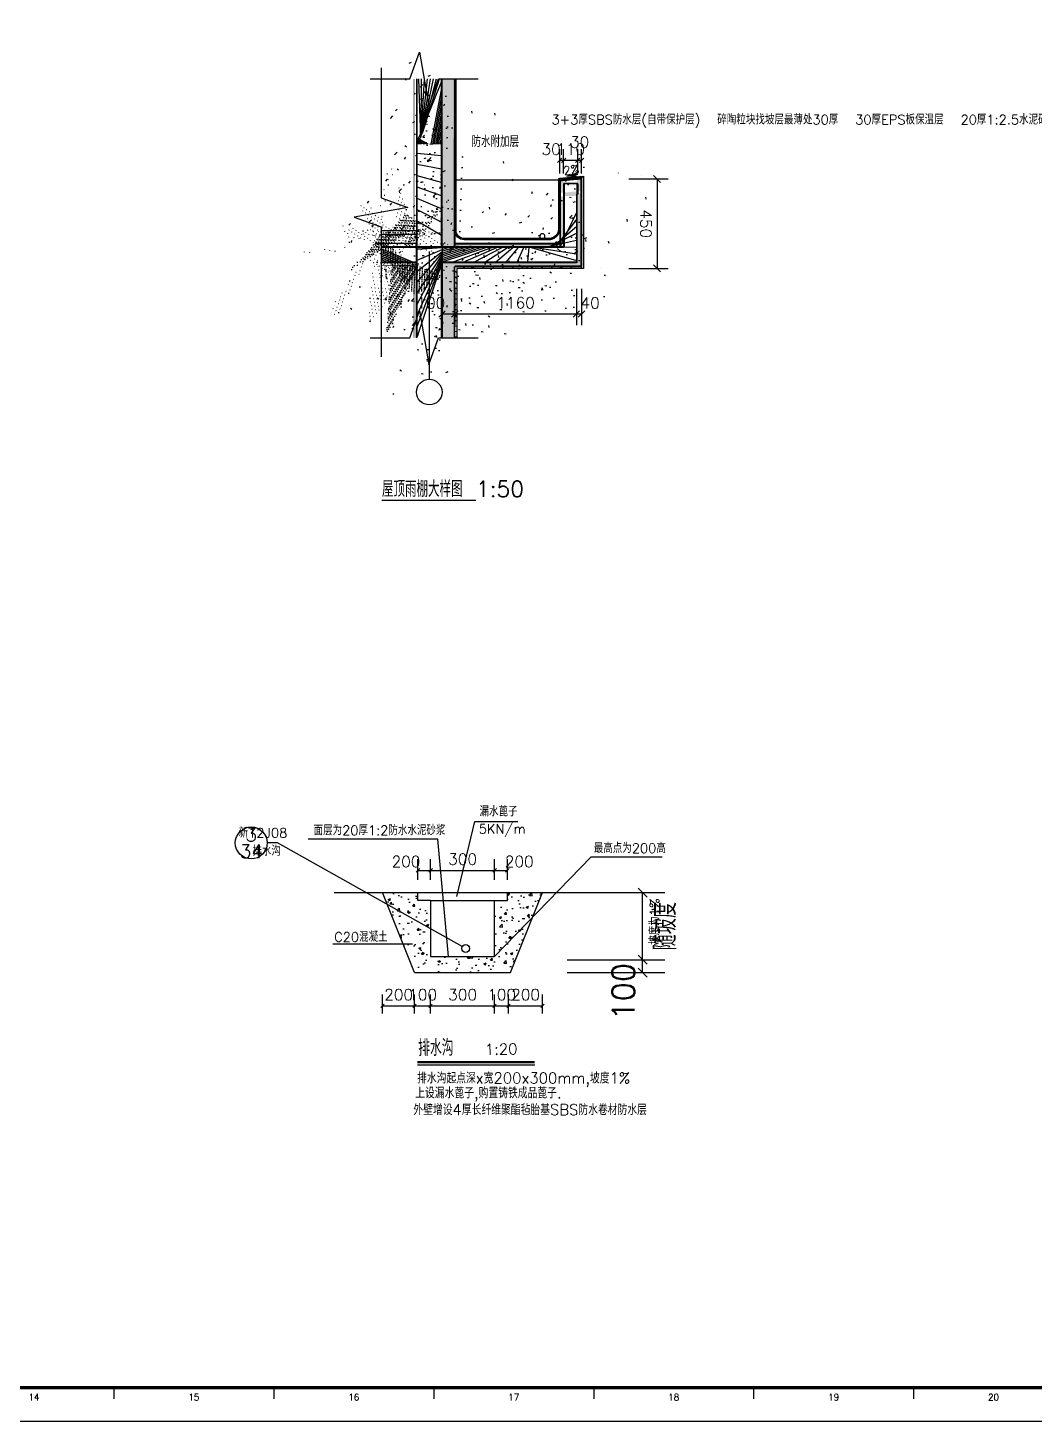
# Model space of a CAD drawing. Header units: inches. Extents: x -33398975359 to 508000, y -22013500442 to 738838.
# Drawn here: x 347109 to 378569, y 198338 to 241887 of the extents above; entities that cross this region are included whole.
import ezdxf
from ezdxf.enums import TextEntityAlignment as Align
from ezdxf.lldxf.tags import DXFTag

# ---------------------------------------------------------------- set-up
doc = ezdxf.new("R2010")
doc.units = ezdxf.units.IN
doc.header["$LTSCALE"] = 1000
doc.header["$MEASUREMENT"] = 0
doc.layers.get('0').update_dxf_attribs({"true_color": 0xffffff})
for name, color, linetype, true_color in [('AXIS', 3, 'Continuous', 0x00ff00), ('DIM_IDEN', 3, 'Continuous', 0x00ff00), ('DIM_LEAD', 3, 'Continuous', 0x00ff00), ('DIM_SYMB', 3, 'Continuous', 0x00ff00), ('DOTE', 1, 'DOTE', 0xff0000), ('E_LINE', 7, 'Continuous', 0xffffff), ('PUB_DIM', 3, 'Continuous', 0x00ff00), ('PUB_TEXT', 7, 'Continuous', 0xffffff), ('PUB_WALL', 9, 'Continuous', 0xc0c0c0), ('S_FLOOR', 2, 'Continuous', 0xffff00), ('S_WALL', 9, 'Continuous', 0xc0c0c0), ('TK', 7, 'Continuous', 0xffffff), ('ZG-图框层', 4, 'Continuous', 0x00ffff), ('标注', 40, 'Continuous', 0xffbf00)]:
    doc.layers.add(name, color=color, linetype=linetype, true_color=true_color)
doc.styles.add('ISOCP', font='txt.shx', dxfattribs={"height": 0.2, "bigfont": 'gbcbig.shx'})
doc.styles.add('TXTSTY_ANONYMOUS', font='txt.shx', dxfattribs={"height": 0.2, "bigfont": 'gbcbig.shx'})
tags = doc.linetypes.add('DOTE', pattern=[2.4200000000000004, 2, -0.2, 0.02, -0.2]).pattern_tags.tags
tags[10:11] = [DXFTag(74, 4), DXFTag(75, 0), DXFTag(340, '0'), DXFTag(46, 0.0), DXFTag(50, 0.0), DXFTag(44, 0.0), DXFTag(45, 0.0)]
tags[8:9] = [DXFTag(74, 4), DXFTag(75, 0), DXFTag(340, '0'), DXFTag(46, 0.0), DXFTag(50, 0.0), DXFTag(44, 0.0), DXFTag(45, 0.0)]
tags[6:7] = [DXFTag(74, 4), DXFTag(75, 0), DXFTag(340, '0'), DXFTag(46, 0.0), DXFTag(50, 0.0), DXFTag(44, 0.0), DXFTag(45, 0.0)]
tags[4:5] = [DXFTag(74, 4), DXFTag(75, 0), DXFTag(340, '0'), DXFTag(46, 0.0), DXFTag(50, 0.0), DXFTag(44, 0.0), DXFTag(45, 0.0)]

# ---------------------------------------------------------------- blocks, each defined once
blk = doc.blocks.new('DAnoyomous18654')
at = {"layer": 'DIM_LEAD', "color": 7, "true_color": 0xffffff, "style": 'TXTSTY_ANONYMOUS'}
blk.add_text('防水附加层', height=87.5, dxfattribs=at).set_placement((1073785819.094629, 1050116576.411049), align=Align.RIGHT)
blk = doc.blocks.new('DAnoyomous18659')
at = {"layer": 'DIM_SYMB'}
for p in [(1073786264.790909, 1050116370.333377), (1073786277.100756, 1050116360.822483), (1073786267.565853, 1050116348.531223)]:
    blk.add_line(p, (1073786188.822926, 1050116349.586619), dxfattribs=at)
at = {"layer": 'DIM_SYMB', "color": 7, "true_color": 0xffffff, "style": 'TXTSTY_ANONYMOUS'}
blk.add_text('2%', height=65.625, rotation=7.253516610807326, dxfattribs=at).set_placement((1073786227.437972, 1050116398.604429), align=Align.MIDDLE_CENTER)
blk = doc.blocks.new('DAnoyomous18661')
at = {"layer": 'DIM_SYMB', "color": 7, "true_color": 0xffffff, "style": 'TXTSTY_ANONYMOUS'}
blk.add_text('3+3厚SBS防水层(自带保护层)^M^J碎陶粒块找坡层最薄处30厚^M^J30厚EPS板保温层^M^J20厚1:2.5水泥砂浆找平层^M^J结构层^M^J30厚EPS板保温', height=74.375, dxfattribs=at).set_placement((1073786072.461134, 1050116790.130705), align=Align.MIDDLE_LEFT)
blk = doc.blocks.new('DAnoyomous18667')
at = {"layer": 'DIM_SYMB'}
for p, q in [((1073784964.228435, 1050115086.068007), (1073785040.228435, 1050115296.068007)), ((1073785040.228435, 1050115296.068007), (1073785114.228435, 1050114876.068007)), ((1073784654.060062, 1050115086.068007), (1073784964.228435, 1050115086.068007)), ((1073785114.228435, 1050114876.068007), (1073785190.228435, 1050115086.068007)), ((1073785190.228435, 1050115086.068007), (1073785500.396808, 1050115086.068007))]:
    blk.add_line(p, q, dxfattribs=at)
blk = doc.blocks.new('DAnoyomous18674')
at = {"layer": 'DIM_SYMB'}
for p, q in [((1073784964.228435, 1050117107.950989), (1073785040.228435, 1050117317.950989)), ((1073785040.228435, 1050117317.950989), (1073785114.228435, 1050116897.950989)), ((1073784654.060062, 1050117107.950989), (1073784964.228435, 1050117107.950989)), ((1073785114.228435, 1050116897.950989), (1073785190.228435, 1050117107.950989)), ((1073785190.228435, 1050117107.950989), (1073785500.396808, 1050117107.950989))]:
    blk.add_line(p, q, dxfattribs=at)
blk = doc.blocks.new('DAnoyomous18680')
at = {"layer": 'DIM_SYMB'}
for p, q in [((1073784740.698354, 1050117195.091562), (1073784740.698354, 1050116178.579785)), ((1073784740.698354, 1050116178.579785), (1073784950.698354, 1050116102.579785)), ((1073784950.698354, 1050116102.579785), (1073784530.698354, 1050116028.579785)), ((1073784530.698354, 1050116028.579785), (1073784740.698354, 1050115952.579785)), ((1073784740.698354, 1050115952.579785), (1073784740.698354, 1050114936.068007))]:
    blk.add_line(p, q, dxfattribs=at)
blk = doc.blocks.new('DAnoyomous18684')
at = {"layer": 'AXIS'}
blk.add_line((1073785117.100756, 1050115761.116317), (1073785117.100756, 1050114761.116317), dxfattribs=at)
blk.add_circle((1073785117.100756, 1050114661.116317), 100, dxfattribs=at)
blk = doc.blocks.new('DAnoyomous18737')
at = {"layer": 'PUB_DIM'}
for p, q in [((1073786120.122859, 1050116455.709988), (1073786154.078653, 1050116489.665781)), ((1073786137.100756, 1050116368.104911), (1073786137.100756, 1050116560.187884)), ((1073786150.122859, 1050116455.709988), (1073786184.078653, 1050116489.665781)), ((1073786167.100756, 1050116368.104911), (1073786167.100756, 1050116560.187884)), ((1073786260.122859, 1050116455.709988), (1073786294.078653, 1050116489.665781)), ((1073786277.100756, 1050116368.104911), (1073786277.100756, 1050116560.187884)), ((1073786290.122859, 1050116455.709988), (1073786324.078653, 1050116489.665781)), ((1073786307.100756, 1050116368.104911), (1073786307.100756, 1050116560.187884)), ((1073786137.100756, 1050116472.687884), (1073786167.100756, 1050116472.687884)), ((1073786167.100756, 1050116472.687884), (1073786277.100756, 1050116472.687884)), ((1073786277.100756, 1050116472.687884), (1073786307.100756, 1050116472.687884))]:
    blk.add_line(p, q, dxfattribs=at)
at = {"layer": 'PUB_DIM', "color": 7, "true_color": 0xffffff, "style": 'TXTSTY_ANONYMOUS'}
for s, p in [('30', (1073786069.600756, 1050116558.937884)), ('110', (1073786222.100756, 1050116560.187884)), ('30', (1073786292.100756, 1050116614.562884))]:
    blk.add_text(s, height=87.5, dxfattribs=at).set_placement(p, align=Align.MIDDLE_CENTER)
blk = doc.blocks.new('DAnoyomous18752')
at = {"layer": 'PUB_DIM'}
for p, q in [((1073785217.100756, 1050115467.92203), (1073785217.100756, 1050115183.823491)), ((1073785317.101082, 1050115467.92203), (1073785317.101082, 1050115183.823491)), ((1073786267.100756, 1050115467.92203), (1073786267.100756, 1050115183.823491)), ((1073786307.100756, 1050115467.92203), (1073786307.100756, 1050115183.823491)), ((1073785242.211756, 1050115296.434492), (1073785191.989756, 1050115246.212491)), ((1073785342.212082, 1050115296.434492), (1073785291.990081, 1050115246.212491)), ((1073786292.211756, 1050115296.434492), (1073786241.989756, 1050115246.212491)), ((1073786332.211756, 1050115296.434492), (1073786281.989756, 1050115246.212491)), ((1073785317.101082, 1050115271.323491), (1073785217.100756, 1050115271.323491)), ((1073786267.100756, 1050115271.323491), (1073785317.101082, 1050115271.323491)), ((1073786307.100756, 1050115271.323491), (1073786267.100756, 1050115271.323491))]:
    blk.add_line(p, q, dxfattribs=at)
at = {"layer": 'PUB_DIM', "color": 7, "true_color": 0xffffff, "style": 'TXTSTY_ANONYMOUS'}
for s, p in [('100', (1073785129.600756, 1050115357.573491)), ('1160', (1073785792.100919, 1050115358.823491)), ('40', (1073786374.600756, 1050115357.573491))]:
    blk.add_text(s, height=87.5, dxfattribs=at).set_placement(p, align=Align.MIDDLE_CENTER)
blk = doc.blocks.new('DAnoyomous18759')
at = {"layer": 'PUB_DIM'}
for p, q in [((1073786676.589705, 1050116327.44123), (1073786985.664301, 1050116327.44123)), ((1073786870.845708, 1050116354.759823), (1073786925.482894, 1050116300.122637)), ((1073786898.164301, 1050116327.44123), (1073786898.164301, 1050115627.364944)), ((1073786676.589705, 1050115627.364944), (1073786985.664301, 1050115627.364944)), ((1073786870.845708, 1050115654.683537), (1073786925.482894, 1050115600.046351))]:
    blk.add_line(p, q, dxfattribs=at)
at = {"layer": 'PUB_DIM', "color": 7, "true_color": 0xffffff, "style": 'TXTSTY_ANONYMOUS'}
blk.add_text('450', height=87.5, rotation=270.0000006832453, dxfattribs=at).set_placement((1073786810.664301, 1050115977.403087), align=Align.MIDDLE_CENTER)
blk = doc.blocks.new('$LinePat$防水层1')
blk.add_hatch(color=0).paths.add_polyline_path([(150, 0), (150, -100), (450, -100), (450, 0)], flags=0)
at = {"color": 0, "lineweight": 100, "const_width": 1}
blk.add_lwpolyline([(150, 0), (150, -100), (450, -100), (450, 0)], close=True, dxfattribs=at)
blk = doc.blocks.new('bngfhffhfhfgh')
at = {"true_color": 0x808080}
h = blk.add_hatch(dxfattribs=at)
h.set_pattern_fill('钢筋混凝土', color=8, scale=635, angle=317.5, style=0)
h.set_pattern_definition([(45, (1073652002.024855, 1049993526.965171), (-44.19417382415921, 44.19417382415922), []), (49.99999999999999, (1073652002.024855, 1049993526.965171), (179.3150456501884, -15.68803374564878), [18.75, -206.25]), (355, (1073652002.024855, 1049993526.965171), (-34.68783340325, 188.048033425003), [15, -165]), (100.4514, (1073652016.967775, 1049993525.657836), (144.6273454285054, 172.3598855152384), [15.93504749999996, -175.2855279999992]), (46.1842, (1073652002.024855, 1049993576.965171), (266.8102621564111, -41.37975358225452), [28.12499999999999, -309.3749999999997]), (96.63559999999993, (1073652024.259042, 1049993573.516844), (233.6656763871758, 243.5294677251104), [23.90257199999992, -262.9282499999986]), (351.1842, (1073652002.024855, 1049993576.965171), (233.6654862834068, 243.5296502313311), [22.49999999999999, -247.4999999999999]), (21, (1073652027.024855, 1049993564.465171), (149.2267630296154, -100.6547226663347), [18.75, -206.25]), (325.9999999999999, (1073652027.024855, 1049993564.465171), (60.82883298039543, 181.2875112617133), [15, -165]), (71.4514, (1073652039.460414, 1049993556.07727), (210.0556571453725, 80.6326241774881), [15.9350475, -175.285528]), (37.5, (1073652002.024855, 1049993526.965171), (3.039963829322667, 83.22346345782788), [0, -163, 0, -167.5, 0, -165.625]), (7.5, (1073652002.024855, 1049993526.965171), (65.76738436053715, 98.60292797059006), [0, -95.5, 0, -159.25, 0, -63.125]), (327.5, (1073651946.274855, 1049993526.965171), (133.4556090431023, -5.63871793359495), [0, -62.5, 0, -195, 0, -258.75]), (317.5, (1073651921.274855, 1049993526.965171), (145.7965423355966, 25.02624558307941), [0, -81.25, 0, -129.5, 0, -183.75])])
h.paths.add_polyline_path([(1073785212.100756, 1050116645.24514), (1073785105.353435, 1050116645.24514), (1073785086.726205, 1050116592.74514), (1073785068.211872, 1050116697.74514), (1073785049.103435, 1050116645.24514), (1073785022.100756, 1050116645.24514), (1073785022.100756, 1050115922.36495), (1073785022.100756, 1050115797.364944), (1073785212.100756, 1050115797.364944)], flags=0)
h.paths.add_polyline_path([(1073785217.100756, 1050115672.364944), (1073785217.100756, 1050115792.364944), (1073785022.100756, 1050115792.364944), (1073785022.100756, 1050115086.068007), (1073785049.103435, 1050115086.068007), (1073785068.211872, 1050115138.568007), (1073785086.726205, 1050115033.568007), (1073785105.353435, 1050115086.068007), (1073785217.100756, 1050115086.068007)], flags=0)
h.paths.add_polyline_path([(1073785017.100756, 1050115792.364944), (1073784740.698354, 1050115792.364944), (1073784740.698354, 1050115677.364944), (1073785017.100756, 1050115677.364944)], flags=0)
h.paths.add_polyline_path([(1073785907.416623, 1050115792.364944), (1073785217.100756, 1050115792.364944), (1073785217.100756, 1050115677.364944), (1073785907.416623, 1050115677.364944)], flags=0)
h.paths.add_polyline_path([(1073786267.100756, 1050116112.36495), (1073786272.100756, 1050116112.36495), (1073786272.100756, 1050116192.36495), (1073786167.100756, 1050116192.36495), (1073786167.100756, 1050115792.364944), (1073785907.416623, 1050115792.364944), (1073785907.416623, 1050115677.364944), (1073786267.100756, 1050115677.364944)], flags=0)
h.paths.add_polyline_path([(1073785022.100756, 1050116598.07104), (1073785212.100756, 1050116598.07104), (1073785212.100756, 1050117107.950989), (1073785022.100756, 1050117107.950989)], flags=0)
h.paths.add_polyline_path([(1073786272.100756, 1050116344.402329), (1073786172.100756, 1050116335.524824), (1073786172.100756, 1050116186.837253), (1073786272.100756, 1050116186.837253)], flags=0)
h = blk.add_hatch(dxfattribs=at)
h.set_pattern_fill('HONEY', color=8, scale=381, angle=60, style=0)
h.set_pattern_definition([(0, (1073651488.592238, 1049993526.965171), (35.71875, 20.622225), [23.8125, -47.625]), (120, (1073651488.592238, 1049993526.965171), (-35.71874573255854, 20.62223239142543), [23.81249999999988, -47.62499999999976]), (60, (1073651488.592238, 1049993526.965171), (4.2674414602e-06, 41.24445739142541), [-47.625, 23.8125])])
h.paths.add_polyline_path([(1073785312.100475, 1050116645.24514), (1073785217.100756, 1050116645.24514), (1073785217.100756, 1050115797.364944), (1073785312.100475, 1050115797.364944)], flags=0)
h.paths.add_polyline_path([(1073786167.100756, 1050116192.36495), (1073786277.100756, 1050116192.36495), (1073786277.100756, 1050116112.36495), (1073786267.100756, 1050116112.36495), (1073786267.100756, 1050115672.364944), (1073785907.416623, 1050115672.364944), (1073785907.416623, 1050115647.364944), (1073786302.100756, 1050115647.364944), (1073786302.100756, 1050115872.364944), (1073786302.100756, 1050116232.44123), (1073786142.100756, 1050116217.803973), (1073786142.100756, 1050115797.364944), (1073786167.100756, 1050115797.364944)], flags=0)
h.paths.add_polyline_path([(1073786137.100756, 1050115817.364944), (1073785907.416623, 1050115817.364944), (1073785907.416623, 1050115797.364944), (1073786137.100756, 1050115797.364944)], flags=0)
h.paths.add_polyline_path([(1073785907.416623, 1050115817.364944), (1073785317.100475, 1050115817.364944), (1073785317.100475, 1050115797.364944), (1073785907.416623, 1050115797.364944)], flags=0)
h.paths.add_polyline_path([(1073785217.100756, 1050116645.456603), (1073785302.875121, 1050116645.456603), (1073785302.875121, 1050117107.950989), (1073785217.100756, 1050117107.950989)], flags=0)
h.paths.add_polyline_path([(1073786167.100756, 1050116335.080948), (1073786142.100756, 1050116332.861573), (1073786142.100756, 1050116187.886215), (1073786167.100756, 1050116187.886215)], flags=0)
h.paths.add_polyline_path([(1073786302.100756, 1050116327.44123), (1073786272.100756, 1050116324.696744), (1073786272.100756, 1050116214.106227), (1073786302.100756, 1050116214.106227)], flags=0)
h.paths.add_polyline_path([(1073785312.100756, 1050115642.364944), (1073785907.416623, 1050115642.364944), (1073785907.416623, 1050115677.364944), (1073785312.100756, 1050115677.364944)], flags=0)
h.paths.add_polyline_path([(1073785217.100756, 1050115086.068007), (1073785312.100756, 1050115086.068007), (1073785312.100756, 1050115672.364944), (1073785217.100756, 1050115672.364944)], flags=0)
h = blk.add_hatch()
h.set_pattern_fill('ANSI31', color=256, scale=635, angle=45, style=0)
h.set_pattern_definition([(45, (1072071520.496888, 1050063542.896489), (-28.0633003783411, 28.0633003783411), [])])
edge = h.paths.add_edge_path(flags=0)
edge.add_line((1073785332.101082, 1050115086.068007), (1073785332.101082, 1050115627.364944))
edge.add_line((1073785332.101082, 1050115627.364944), (1073786322.100756, 1050115627.364944))
edge.add_line((1073786322.100756, 1050115627.364944), (1073786322.100756, 1050115857.364944))
edge.add_line((1073786322.100756, 1050115857.364944), (1073786322.100756, 1050116348.841081))
edge.add_line((1073786322.100756, 1050116348.841081), (1073786136.205121, 1050116332.338187))
edge.add_line((1073786136.205121, 1050116332.338187), (1073786137.100756, 1050116317.36495))
edge.add_line((1073786137.100756, 1050116317.36495), (1073786307.100756, 1050116332.917035))
edge.add_line((1073786307.100756, 1050116332.917035), (1073786307.100756, 1050115872.364944))
edge.add_line((1073786307.100756, 1050115872.364944), (1073786307.100756, 1050115642.364944))
edge.add_line((1073786307.100756, 1050115642.364944), (1073785317.101082, 1050115642.364944))
edge.add_line((1073785317.101082, 1050115642.364944), (1073785317.101082, 1050115086.068007))
h = blk.add_hatch(dxfattribs=at)
h.set_pattern_fill('AR-CONC', color=8, scale=381, angle=317.5, style=0)
h.set_pattern_definition([(49.99999999999999, (1073652002.024855, 1049993526.965171), (27.3277003494006, -2.390862830835461), [2.8575, -31.4325]), (355, (1073652002.024855, 1049993526.965171), (-5.286423896350047, 28.658496432327), [2.286, -25.146]), (100.451, (1073652004.302155, 1049993526.765934), (22.04137524989389, 26.26750317304378), [2.4285, -26.7135]), (46.1842, (1073652002.024855, 1049993534.585171), (40.66185613381948, -6.306349189909071), [4.286249999999996, -47.14874999999997]), (96.63559999999993, (1073652005.413341, 1049993534.059646), (35.61063516993558, 37.11383338350738), [3.642749999999991, -40.07024999999985]), (351.184, (1073652002.024855, 1049993534.585171), (35.61069087209007, 37.11376767908965), [3.429, -37.719]), (21, (1073652005.834856, 1049993532.680171), (22.74223197530749, -15.33982777751437), [2.8575, -31.4325]), (325.9999999999999, (1073652005.834856, 1049993532.680171), (9.270304252147064, 27.62819491834789), [2.286, -25.146]), (71.4514, (1073652007.730031, 1049993531.401856), (32.01247361551866, 12.28842865740862), [2.4285, -26.7135]), (37.5, (1073652002.024855, 1049993526.965171), (0.4632904875887731, 12.68325583097297), [0, -24.8412, 0, -25.527, 0, -25.24125]), (7.5, (1073652002.024855, 1049993526.965171), (10.02294937654586, 15.02708622271793), [0, -14.5542, 0, -24.2697, 0, -9.62025]), (327.5, (1073651993.528556, 1049993526.965171), (20.33858927503071, -0.8593115989010169), [0, -9.525, 0, -29.718, 0, -39.4335]), (317.5, (1073651989.718556, 1049993526.965171), (22.2193772079027, 3.813973654999953), [0, -12.3825, 0, -19.7358, 0, -28.0035])])
h.paths.add_polyline_path([(1073785017.100756, 1050115892.364944), (1073785017.100756, 1050115922.364944), (1073784740.698354, 1050115922.364944), (1073784740.698354, 1050115892.364944)], flags=0)
h.paths.add_polyline_path([(1073784740.698354, 1050115892.364944), (1073784740.698354, 1050115862.35186), (1073784793.198354, 1050115843.243423), (1073784688.198354, 1050115824.72909), (1073784694.861592, 1050115822.364944), (1073785017.100756, 1050115822.364944), (1073785017.100756, 1050115892.364944)], flags=0)
blk.add_line((1073786167.100756, 1050116317.36495), (1073785327.100637, 1050116317.36495))
at = {"const_width": 5}
for points in [[(1073784997.100756, 1050117107.950989), (1073784997.100756, 1050115922.36495)], [(1073784997.100756, 1050115086.068007), (1073784997.100756, 1050115652.364944), (1073784740.698354, 1050115652.364944)]]:
    blk.add_lwpolyline(points, dxfattribs=at)
for points in [[(1073785017.100756, 1050117107.950989), (1073785017.100756, 1050115922.36495)], [(1073785017.100756, 1050115086.068007), (1073785017.100756, 1050115792.364944), (1073785217.100756, 1050115792.364944), (1073785217.100756, 1050115086.068007)]]:
    blk.add_lwpolyline(points)
for points in [[(1073786286.130119, 1050116326.279247), (1073786137.100756, 1050116317.36495), (1073786137.100756, 1050115935.787415, -0.4351227172979427), (1073786046.53289, 1050115851.419847), (1073785390.759257, 1050115851.419847, -0.4117981343973717), (1073785317.100475, 1050115924.473158), (1073785317.100704, 1050117107.950989)], [(1073786285.533029, 1050116336.261406), (1073786127.100756, 1050116326.784666), (1073786127.100756, 1050115935.787415, -0.4364920722336339), (1073786046.898484, 1050115861.419847), (1073785390.759257, 1050115861.419847, -0.4116154762440268), (1073785327.100475, 1050115924.515926), (1073785327.100704, 1050117107.950989)]]:
    blk.add_lwpolyline(points, format="xyb")
at = {"color": 8, "true_color": 0x808080}
blk.add_lwpolyline([(1073785317.101082, 1050115086.068007), (1073785317.101082, 1050115642.364944), (1073786307.100756, 1050115642.364944), (1073786307.100756, 1050115872.364944), (1073786307.100756, 1050116332.917035), (1073786137.100756, 1050116317.36495), (1073786136.205121, 1050116332.338187), (1073786322.100756, 1050116348.841081), (1073786322.100756, 1050115857.364944), (1073786322.100756, 1050115627.364944), (1073785332.101082, 1050115627.364944), (1073785332.101082, 1050115086.068007)], dxfattribs=at)
blk.add_arc((1073786000.820146, 1050115878.319297), 19.89171236174782, 301.8348074393975, 238.1651925606025)
at = {"layer": 'E_LINE'}
for p, q in [((1073785017.100756, 1050115922.364944), (1073784740.698354, 1050115922.364944)), ((1073785017.100756, 1050115922.364944), (1073784740.698354, 1050115922.364944)), ((1073785017.100756, 1050115892.364944), (1073784740.698354, 1050115892.364944)), ((1073785017.100756, 1050115822.364944), (1073784694.861592, 1050115822.364944))]:
    blk.add_line(p, q, dxfattribs=at)
at = {"layer": 'PUB_WALL', "const_width": 10}
for points in [[(1073785022.100756, 1050115086.068007), (1073785022.100756, 1050115922.36495), (1073785022.100756, 1050117107.950989)], [(1073785212.100756, 1050115792.364944), (1073785212.100756, 1050117107.950989)], [(1073785312.100475, 1050117107.950989), (1073785312.100475, 1050115792.364944)], [(1073786307.399301, 1050116327.925956), (1073786137.399301, 1050116312.373871)], [(1073786142.100756, 1050116317.36495), (1073786142.100756, 1050115792.364944)], [(1073786277.100756, 1050116292.36495), (1073786167.100756, 1050116292.36495)], [(1073786172.100756, 1050116287.36495), (1073786172.100756, 1050115792.364944)], [(1073786272.100756, 1050116287.36495), (1073786272.100756, 1050116207.36495)], [(1073786302.100756, 1050116332.917035), (1073786302.100756, 1050115872.364944)], [(1073786277.100756, 1050116212.36495), (1073786267.100756, 1050116212.36495)], [(1073786272.100756, 1050116207.36495), (1073786272.100756, 1050115672.364944)], [(1073786302.100756, 1050115872.364944), (1073786302.100756, 1050115642.364944)], [(1073786167.100756, 1050115797.364944), (1073784740.698354, 1050115797.364944)], [(1073786137.100756, 1050115817.364944), (1073785317.100475, 1050115817.364944)], [(1073785017.100756, 1050115677.364944), (1073784740.698354, 1050115677.364944)], [(1073785212.100756, 1050115672.364944), (1073785212.100756, 1050115086.068007)], [(1073786267.100756, 1050115677.364944), (1073785217.100756, 1050115677.364944)], [(1073785312.100756, 1050115642.364944), (1073785312.100756, 1050115086.068007)], [(1073786307.100756, 1050115647.364944), (1073785317.101082, 1050115647.364944)]]:
    blk.add_lwpolyline(points, dxfattribs=at)
at = {"layer": 'S_FLOOR'}
for p, q in [((1073786307.100756, 1050116332.917035), (1073786137.100756, 1050116317.36495)), ((1073786277.100756, 1050116287.36495), (1073786167.100756, 1050116287.36495)), ((1073786277.100756, 1050116207.36495), (1073786267.100756, 1050116207.36495)), ((1073786167.100756, 1050115792.364944), (1073784740.698354, 1050115792.364944)), ((1073786137.100756, 1050115822.364944), (1073785317.100475, 1050115822.364944)), ((1073785017.100756, 1050115672.364944), (1073784740.698354, 1050115672.364944)), ((1073786267.100756, 1050115672.364944), (1073785217.100756, 1050115672.364944)), ((1073786307.100756, 1050115642.364944), (1073785317.101082, 1050115642.364944))]:
    blk.add_line(p, q, dxfattribs=at)
at = {"layer": 'S_WALL'}
for p, q in [((1073785017.100756, 1050117107.950989), (1073785017.100756, 1050115922.36495)), ((1073785217.100756, 1050115792.364944), (1073785217.100756, 1050117107.950989)), ((1073785317.100475, 1050117107.950989), (1073785317.100475, 1050115792.364944)), ((1073786137.100756, 1050116317.36495), (1073786137.100756, 1050115792.364944)), ((1073786167.100756, 1050116287.36495), (1073786167.100756, 1050115792.364944)), ((1073786277.100756, 1050116287.36495), (1073786277.100756, 1050116207.36495)), ((1073786307.100756, 1050116332.917035), (1073786307.100756, 1050115872.364944)), ((1073786267.100756, 1050116207.36495), (1073786267.100756, 1050115672.364944)), ((1073785017.100756, 1050115086.068007), (1073785017.100756, 1050115922.36495)), ((1073786307.100756, 1050115872.364944), (1073786307.100756, 1050115642.364944)), ((1073785217.100756, 1050115086.068007), (1073785217.100756, 1050115672.364944)), ((1073785317.100756, 1050115086.068007), (1073785317.100756, 1050115642.364944))]:
    blk.add_line(p, q, dxfattribs=at)
at = {"yscale": 0.1000000238418579}
for p, xscale, rotation in [((1073785327.100666, 1050116987.829453), -0.1001012325286865, 270), ((1073785327.100685, 1050117047.890221), -0.1001012325286865, 270), ((1073785327.100646, 1050116927.768685), -0.1001012325286865, 270), ((1073785327.100627, 1050116500.002069), -0.1001012325286865, 270), ((1073785327.100589, 1050116379.880533), -0.1001012325286865, 270), ((1073785327.100608, 1050116439.941301), -0.1001012325286865, 270), ((1073785327.100551, 1050116259.758998), -0.1001012325286865, 270), ((1073785327.10057, 1050116319.819766), -0.1001012325286865, 270), ((1073786127.100756, 1050116326.784666), -0.123332142829895, 90), ((1073786206.316892, 1050116331.523036), -0.1322628891694035, 3.423098012445003), ((1073786285.533029, 1050116336.261406), -0.1322628891694035, 3.423098012445003), ((1073785327.100532, 1050116199.69823), -0.1001012325286865, 270), ((1073786127.100756, 1050116252.785353), -0.123332142829895, 90), ((1073785327.100513, 1050116044.637462), -0.1001012325286865, 270), ((1073786127.100756, 1050116083.786041), -0.123332142829895, 90), ((1073785327.100475, 1050115924.515926), -0.1001012325286865, 270), ((1073785327.100494, 1050115984.576694), -0.1001012325286865, 270), ((1073786127.100756, 1050116009.786728), -0.123332142829895, 90), ((1073785377.773596, 1050115848.318377), -0.1493834743071066, 315.2543464936724), ((1073786105.284013, 1050115875.220567), -0.0994504865571689, 19.25736219599921), ((1073786132.808415, 1050115933.296067), -0.0994504544732261, 66.41915014184762)]:
    blk.add_blockref('$LinePat$防水层1', p, dxfattribs=dict(at, xscale=xscale, rotation=rotation))
at = {"xscale": -0.1093566417694092, "yscale": 0.1000000238418579}
for p in [(1073785456.37318, 1050115861.419847), (1073785521.987103, 1050115861.419847), (1073785587.601025, 1050115861.419847), (1073785653.214948, 1050115861.419847), (1073785718.828871, 1050115861.419847), (1073785784.442793, 1050115861.419847), (1073785850.056716, 1050115861.419847), (1073785915.670639, 1050115861.419847), (1073785981.284561, 1050115861.419847), (1073786046.898484, 1050115861.419847)]:
    blk.add_blockref('$LinePat$防水层1', p, dxfattribs=at)
at = {"layer": 'AXIS'}
blk.add_blockref('DAnoyomous18684', (0, 0), dxfattribs=at)
at = {"layer": 'DIM_LEAD'}
blk.add_blockref('DAnoyomous18654', (0, 0), dxfattribs=at)
at = {"layer": 'DIM_SYMB'}
for name in ['DAnoyomous18674', 'DAnoyomous18680', 'DAnoyomous18661', 'DAnoyomous18659', 'DAnoyomous18667']:
    blk.add_blockref(name, (0, 0), dxfattribs=at)
at = {"layer": 'PUB_DIM'}
for name in ['DAnoyomous18737', 'DAnoyomous18759', 'DAnoyomous18752']:
    blk.add_blockref(name, (0, 0), dxfattribs=at)
blk = doc.blocks.new('DAnoyomous18799')
at = {"layer": 'PUB_DIM', "color": 1, "linetype": 'ByBlock', "true_color": 0xff0000}
for p, q in [((67980.31848023483, -296880.3668218263), (69509.5068849379, -296880.3668218263)), ((69088.79620681924, -296809.6561437076), (69230.21756305656, -296951.0774999449)), ((69159.5068849379, -297079.5145830471), (69159.5068849379, -296880.3668218263)), ((67980.31848023483, -297079.5145830471), (69509.5068849379, -297079.5145830471)), ((69088.79620681924, -297008.8039049284), (69230.21756305656, -297150.2252611657))]:
    blk.add_line(p, q, dxfattribs=at)
at = {"layer": 'PUB_DIM', "color": 7, "linetype": 'ByBlock', "true_color": 0xffffff, "style": 'TXTSTY_ANONYMOUS'}
blk.add_text('100', height=350, rotation=90.00000250447816, dxfattribs=at).set_placement((68859.5068849379, -297379.5145830471), align=Align.MIDDLE_CENTER)
blk = doc.blocks.new('DAnoyomous18806')
at = {"layer": 'PUB_DIM', "color": 1, "linetype": 'ByBlock', "true_color": 0xff0000}
for p, q in [((67980.31848023483, -295829.5145830471), (69509.5068849379, -295829.5145830471)), ((69088.79620681924, -295758.8039049284), (69230.21756305656, -295900.2252611657)), ((69159.5068849379, -296880.3668218263), (69159.5068849379, -295829.5145830471)), ((67980.31848023483, -296880.3668218263), (69509.5068849379, -296880.3668218263)), ((69088.79620681924, -296809.6561437076), (69230.21756305656, -296951.0774999449))]:
    blk.add_line(p, q, dxfattribs=at)
at = {"layer": 'PUB_DIM', "color": 7, "linetype": 'ByBlock', "true_color": 0xffffff, "style": 'TXTSTY_ANONYMOUS'}
blk.add_text('随坡度', height=350, rotation=90.00000250447816, dxfattribs=at).set_placement((69509.5068849379, -296354.9407024367), align=Align.MIDDLE_CENTER)
blk = doc.blocks.new('DAnoyomous18827')
at = {"layer": 'PUB_DIM'}
for p, q in [((65617.68863324198, -295511.9490475477), (65675.00088954269, -295454.636791247)), ((65646.34476139233, -295632.5), (65646.34476139233, -295308.2929193974)), ((65817.68863322126, -295511.9490475477), (65875.00088952197, -295454.636791247)), ((65846.34476137161, -295632.5), (65846.34476137161, -295308.2929193974)), ((66817.68863324198, -295511.9490475477), (66875.00088954269, -295454.636791247)), ((66846.34476139233, -295632.5), (66846.34476139233, -295308.2929193974)), ((67017.68863324198, -295511.9490475477), (67075.00088954269, -295454.636791247)), ((67046.34476139233, -295632.5), (67046.34476139233, -295308.2929193974)), ((65646.34476139233, -295483.2929193974), (65846.34476137161, -295483.2929193974)), ((65846.34476137161, -295483.2929193974), (66846.34476139233, -295483.2929193974)), ((66846.34476139233, -295483.2929193974), (67046.34476139233, -295483.2929193974))]:
    blk.add_line(p, q, dxfattribs=at)
at = {"layer": 'PUB_DIM', "color": 7, "true_color": 0xffffff, "style": 'TXTSTY_ANONYMOUS'}
for s, p in [('300', (66346.34476138197, -295308.2929193974)), ('200', (65461.34476139233, -295345.7929193974)), ('200', (67231.34476139233, -295345.7929193974))]:
    blk.add_text(s, height=175, dxfattribs=at).set_placement(p, align=Align.MIDDLE_CENTER)
blk = doc.blocks.new('DAnoyomous18850')
at = {"layer": 'PUB_DIM'}
for p, q in [((65096.34476139233, -297719.3340857712), (65096.34476139233, -297425.5)), ((65596.34476139233, -297719.3340857712), (65596.34476139233, -297425.5)), ((65846.34476139233, -297719.3340857712), (65846.34476139233, -297425.5)), ((66846.34476139233, -297719.3340857712), (66846.34476139233, -297425.5)), ((67065.09178854502, -297719.3340857712), (67065.09178854502, -297425.5)), ((67596.34476139233, -297719.3340857712), (67596.34476139233, -297425.5)), ((65070.37325206825, -297626.4715093241), (65122.31627071642, -297574.5284906759)), ((65096.34476139233, -297600.5), (65596.34476139233, -297600.5)), ((65570.37325206825, -297626.4715093241), (65622.31627071642, -297574.5284906759)), ((65596.34476139233, -297600.5), (65846.34476139233, -297600.5)), ((65820.37325206825, -297626.4715093241), (65872.31627071642, -297574.5284906759)), ((65846.34476139233, -297600.5), (66846.34476139233, -297600.5)), ((66820.37325206825, -297626.4715093241), (66872.31627071642, -297574.5284906759)), ((66846.34476139233, -297600.5), (67065.09178854502, -297600.5)), ((67039.12027922094, -297626.4715093241), (67091.0632978691, -297574.5284906759)), ((67065.09178854502, -297600.5), (67596.34476139233, -297600.5)), ((67570.37325206825, -297626.4715093241), (67622.31627071642, -297574.5284906759))]:
    blk.add_line(p, q, dxfattribs=at)
at = {"layer": 'PUB_DIM', "color": 7, "true_color": 0xffffff, "style": 'TXTSTY_ANONYMOUS'}
for s, p in [('200', (65346.34476139233, -297425.5)), ('100', (65721.34476139233, -297425.5)), ('300', (66346.34476139233, -297425.5)), ('100', (66955.71827496868, -297425.5)), ('200', (67330.71827496868, -297425.5))]:
    blk.add_text(s, height=175, dxfattribs=at).set_placement(p, align=Align.MIDDLE_CENTER)
blk = doc.blocks.new('DAnoyomous18858')
at = {"layer": 'DIM_IDEN'}
for p, q in [((63452.98156768898, -295055.1384522392), (63292.73156768898, -295055.1384522392)), ((66340.0881756243, -296673.3493345246), (63452.98156768898, -295055.1384522392))]:
    blk.add_line(p, q, dxfattribs=at)
for centre, radius in [((63042.73156768898, -295055.1384522392), 250), ((66394.03828755976, -296703.5881410842), 61.84658438426491)]:
    blk.add_circle(centre, radius, dxfattribs=at)
at = {"layer": 'DIM_IDEN', "color": 7, "true_color": 0xffffff, "style": 'TXTSTY_ANONYMOUS'}
blk.add_text('3', height=210, dxfattribs=at).set_placement((63042.73156768898, -295030.1384522392), align=Align.CENTER)
blk.add_text('34', height=210, dxfattribs=at).set_placement((63042.73156768898, -295080.1384522392), align=Align.TOP_CENTER)
blk = doc.blocks.new('fdsfgdg')
at = {"layer": 'DOTE', "linetype": 'ByBlock', "true_color": 0xff0000}
h = blk.add_hatch(dxfattribs=at)
h.set_pattern_fill('混凝土', color=1, scale=1270, angle=317.5, style=0)
h.set_pattern_definition([(49.99999999999999, (36777.73872130713, -239583.4092855513), (358.6300913003766, -31.37606749129755), [37.5, -412.5]), (355, (36777.73872130713, -239583.4092855513), (-69.37566680649999, 376.0960668500059), [30, -330]), (100.4514, (36807.62456130702, -239586.0239555512), (289.2546908570108, 344.7197710304769), [31.87009499999963, -350.5710559999941]), (46.1842, (36777.73872130713, -239483.4092855513), (533.6205243128222, -82.7595071645091), [56.25, -618.75]), (96.63559999999997, (36822.20709380717, -239490.3059390511), (467.3313527743517, 487.0589354502209), [47.80514399999923, -525.8564999999877]), (351.1842, (36777.73872130713, -239483.4092855513), (467.3309725668137, 487.0593004626623), [45, -495]), (21, (36827.73872130713, -239508.4092855513), (298.4535260592309, -201.3094453326694), [37.5, -412.5]), (326.0000000000001, (36827.73872130713, -239508.4092855513), (121.6576659607909, 362.5750225234265), [30, -330]), (71.4514, (36852.60983780702, -239525.1850885509), (420.111314290745, 161.2652483549762), [31.870095, -350.571056]), (37.5, (36777.73872130713, -239583.4092855513), (6.079927658645334, 166.4469269156558), [0, -326, 0, -335, 0, -331.25]), (7.5, (36777.73872130713, -239583.4092855513), (131.5347687210743, 197.2058559411801), [0, -191, 0, -318.5, 0, -126.25]), (327.5, (36666.23872130713, -239583.4092855513), (266.9112180862045, -11.2774358671899), [0, -125, 0, -390, 0, -517.5]), (317.5, (36616.23872130713, -239583.4092855513), (291.5930846711931, 50.05249116615884), [0, -162.5, 0, -259, 0, -367.5])])
h.paths.add_polyline_path([(65596.34476139233, -297079.5145830471), (67096.34476139233, -297079.5145830471), (67596.34476139233, -295829.5145830471), (67046.34476139233, -295829.5145830471), (67046.34476139233, -295954.5145830471), (66846.34476139233, -295954.5145830471), (66846.34476139233, -296829.5145830471), (65846.34476139233, -296829.5145830471), (65846.34476139233, -295954.5145830471), (65646.34476139233, -295954.5145830471), (65646.34476139233, -295829.5145830471), (65096.34476139233, -295829.5145830471)], flags=0)
for p, q in [((66846.34476139233, -296829.5145830471), (68354.0293863907, -295270.6154860904)), ((68354.0293863907, -295270.6154860904), (69467.0051755493, -295270.6154860904)), ((65638.49887997696, -298521.4619191432), (67472.99011731053, -298521.4619191432))]:
    blk.add_line(p, q)
at = {"const_width": 35}
blk.add_lwpolyline([(65638.49887997696, -298480.3289502889), (67472.99011731053, -298480.3289502889)], dxfattribs=at)
at = {"layer": 'DOTE', "color": 1, "linetype": 'ByBlock', "true_color": 0xff0000}
for p, q in [((66256.32853606087, -295892.8811524143), (66537.85841247882, -294718.5999476144)), ((66537.85841247882, -294718.5999476144), (67207.43834738294, -294718.5999476144)), ((65960.92000013893, -294993.9784070168), (63932.58803742286, -294993.9784070168)), ((66123.03931232938, -296829.5145830471), (65960.92000013893, -294993.9784070168)), ((64338.88274857146, -295829.5145830471), (65646.34476139233, -295829.5145830471)), ((65596.34476139233, -297079.5145830471), (65096.34476139233, -295829.5145830471)), ((65646.34476139233, -295954.5145830471), (65646.34476139233, -295829.5145830471)), ((65646.34476139233, -295829.5145830471), (67046.34476139233, -295829.5145830471)), ((67046.34476139233, -295954.5145830471), (67046.34476139233, -295829.5145830471)), ((67046.34476139233, -295829.5145830471), (68393.21619413956, -295829.5145830471)), ((67096.34476139233, -297079.5145830471), (67596.34476139233, -295829.5145830471)), ((65846.34476139233, -295954.5145830471), (65646.34476139233, -295954.5145830471)), ((65846.34476139233, -295954.5145830471), (65846.34476139233, -296829.5145830471)), ((65846.34476139233, -295954.5145830471), (65846.34476139233, -296029.5145830471)), ((65846.34476139233, -295954.5145830471), (66846.34476139233, -295954.5145830471)), ((66846.34476139233, -296829.5145830471), (66846.34476139233, -295954.5145830471)), ((66846.34476139233, -295954.5145830471), (67046.34476139233, -295954.5145830471)), ((65561.83382512792, -296637.8442422581), (64316.79065286391, -296637.8442422581)), ((65846.34476139233, -296829.5145830471), (66846.34476139233, -296829.5145830471)), ((65596.34476139233, -297079.5145830471), (67096.34476139233, -297079.5145830471))]:
    blk.add_line(p, q, dxfattribs=at)
at = {"layer": 'DIM_IDEN'}
blk.add_blockref('DAnoyomous18858', (0, 0), dxfattribs=at)
at = {"layer": 'PUB_DIM'}
for name in ['DAnoyomous18827', 'DAnoyomous18850']:
    blk.add_blockref(name, (0, 0), dxfattribs=at)
at = {"layer": 'PUB_DIM', "color": 1, "linetype": 'ByBlock', "true_color": 0xff0000}
for name in ['DAnoyomous18806', 'DAnoyomous18799']:
    blk.add_blockref(name, (0, 0), dxfattribs=at)
at = {"layer": 'PUB_TEXT', "style": 'TXTSTY_ANONYMOUS'}
for s, p in [('漏水蓖子', (66610.11327987272, -294638.0760587735)), ('新12J08', (62844.67731236984, -294971.1384522392)), ('面层为20厚1:2防水水泥砂浆', (64016.9265363054, -294932.317563901)), ('5KN/m', (66599.27157646455, -294908.8116103383)), ('排水沟', (63059.75026803599, -295254.195531324)), ('最高点为200高', (68396.2455938753, -295211.5896541848)), ('C20混凝土', (64338.22128271917, -296598.4839150978))]:
    blk.add_text(s, height=148.75, dxfattribs=at).set_placement(p)
for s, height, p in [('排水沟', 255, (65654.97568507848, -298387.5326601948)), ('1:20', 170, (66695.1191278085, -298366.4856860052))]:
    blk.add_text(s, height=height, rotation=0.9999999922536332, dxfattribs=at).set_placement(p)
at = {"layer": '标注', "style": 'TXTSTY_ANONYMOUS'}
blk.add_text('坡度为1%', height=148.75, rotation=90.00000250447816, dxfattribs=at).set_placement((69420.10985686207, -296645.6240673276))
for s, p in [('排水沟起点深x宽200x300mm,坡度1%', (65634.46917255841, -298813.8185527923)), ('上设漏水蓖子,购置铸铁成品蓖子.', (65605.66183250157, -299045.6732716804)), ('外壁增设4厚长纤维聚酯毡胎基SBS防水卷材防水层', (65576.85449244473, -299307.5279905685))]:
    blk.add_text(s, height=170, dxfattribs=at).set_placement(p)
blk = doc.blocks.new('DAnoyomous39811')
at = {"layer": 'DIM_SYMB'}
blk.add_line((358179.4100147486, 227119.9458943605), (361119.4100147486, 227119.9458943605), dxfattribs=at)
at = {"layer": 'DIM_SYMB', "color": 7, "true_color": 0xffffff, "style": 'TXTSTY_ANONYMOUS'}
for s, p in [('屋顶雨棚大样图', (358179.4100147486, 227224.9458943605)), ('1:50', (361120.0100147724, 227224.9458943605))]:
    blk.add_text(s, height=500, dxfattribs=at).set_placement(p)

msp = doc.modelspace()

# ---------------------------------------------------------------- linework, layer by layer
at = {"layer": 'TK'}
for p, q in [((349799.9999444485, 199429.7506915331), (349799.9999444485, 199038.4308348894)), ((354799.9999444485, 199429.7506915331), (354799.9999444485, 199038.4308348894)), ((359799.9999444485, 199429.7506915331), (359799.9999444485, 199038.4308348894)), ((364799.9999444485, 199429.7506915331), (364799.9999444485, 199038.4308348894)), ((369799.9999444485, 199429.7506915331), (369799.9999444485, 199038.4308348894)), ((374799.9999444485, 199429.7506915331), (374799.9999444485, 199038.4308348894))]:
    msp.add_line(p, q, dxfattribs=at)
at = {"layer": 'ZG-图框层'}
msp.add_lwpolyline([(277300.0000128746, 282438.4308348894), (277300.0000128746, 198338.4308348894), (411100.0000128746, 198338.4308348894), (411100.0000128746, 282438.4308348894)], close=True, dxfattribs=at)
at = {"layer": 'ZG-图框层', "const_width": 100}
msp.add_lwpolyline([(279799.9999444485, 199384.0907632113), (279799.9999444485, 281438.4308348894), (410099.9999843836, 281438.4308348894), (410099.9999843836, 199384.0907632113)], close=True, dxfattribs=at)

# ---------------------------------------------------------------- block references
for name, p, xscale, yscale in [('bngfhffhfhfgh', (-4294780810.457038, -4200228142.650645), 4, 4), ('fdsfgdg', (228008.5308303833, 806519.243639946), 2, 2)]:
    msp.add_blockref(name, p, dxfattribs=dict(xscale=xscale, yscale=yscale))
at = {"layer": 'DIM_SYMB'}
msp.add_blockref('DAnoyomous39811', (0, 0), dxfattribs=at)

# ---------------------------------------------------------------- texts
at = {"layer": 'TK', "style": 'ISOCP'}
for s, p in [('14', (347299.9999444485, 199088.4308348894)), ('15', (352299.9999444485, 199088.4308348894)), ('16', (357299.9999444485, 199088.4308348894)), ('17', (362299.9999444485, 199088.4308348894)), ('18', (367299.9999444485, 199088.4308348894)), ('19', (372299.9999444485, 199088.4308348894)), ('20', (377299.9999444485, 199088.4308348894))]:
    msp.add_text(s, height=200, dxfattribs=at).set_placement(p, align=Align.MIDDLE_CENTER)

doc.saveas('drawing.dxf')
